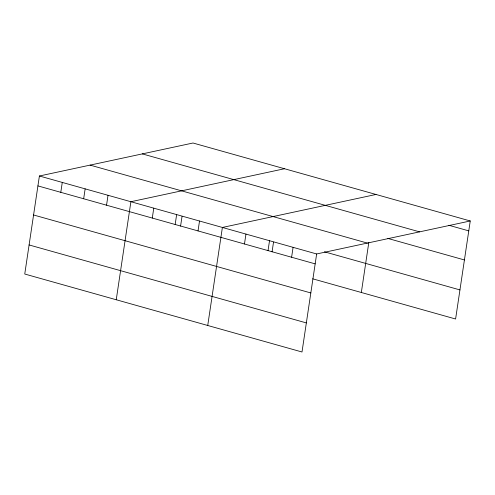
<?xml version="1.0" encoding="UTF-8"?>
<svg xmlns="http://www.w3.org/2000/svg" width="495" height="495" viewBox="0 0 495 495"><rect width="100%" height="100%" fill="white"/><g stroke="black" fill="none" stroke-linecap="round" stroke-linejoin="round"><path stroke-width="0.74" d="M470.25 220.974L193.001 143.006L39.402 175.997L24.75 274.026L302 351.995L316.651 253.966L470.25 220.974L455.598 319.003L312.636 278.796M60.792 192.332L62.271 182.432M83.667 198.761L85.146 188.861M106.543 205.196L108.021 195.296M116.245 299.753L130.89 201.725L284.489 168.739M152.287 218.06L153.766 208.16M175.162 224.489L176.641 214.595M180.576 226.122L182.024 216.426M198.031 230.924L199.516 221.024M207.733 325.481L222.385 227.459L375.983 194.467M244.474 243.986L245.953 234.085M268.036 250.612L269.521 240.712M272.071 251.85L273.518 242.154M291.604 257.239L293.083 247.339M361.331 292.496L368.818 242.439M448.885 225.281L468.771 230.874M142.312 153.895L419.562 231.864M387.832 238.417L464.421 259.955M90.09 165.113L367.339 243.082M324.361 251.794L459.948 289.922M39.402 175.997L316.651 253.966M37.923 185.897L315.173 263.866M33.573 214.978L310.823 292.947M29.094 244.945L306.349 322.913"/></g></svg>
